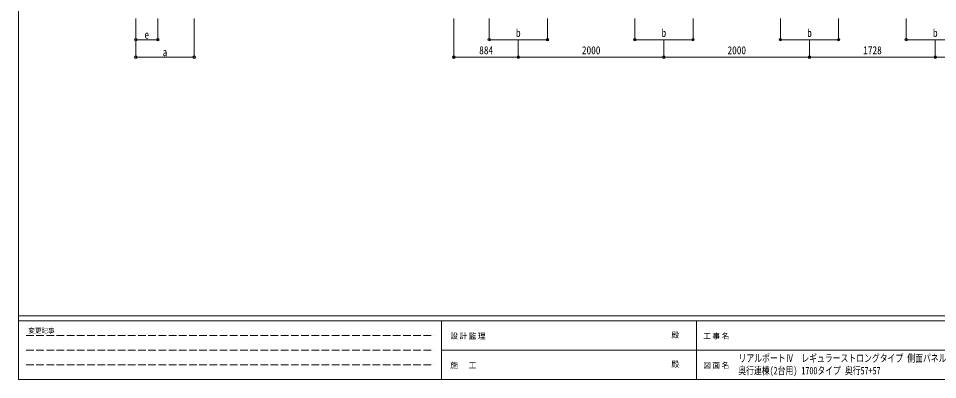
# Model space of a CAD drawing. Units: millimetres at full size. Extents: x -9783 to 9892, y -6828 to 6752.
# Drawn here: x -9783 to 2844, y -6828 to -1867 of the extents above; entities that cross this region are included whole.
import ezdxf
from ezdxf.enums import TextEntityAlignment as Align

# ---------------------------------------------------------------- set-up
doc = ezdxf.new("R2010")
doc.units = ezdxf.units.MM
doc.header["$LTSCALE"] = 35
doc.header["$PDMODE"] = 32
doc.header["$PDSIZE"] = 35
doc.linetypes.add('DASHED3', pattern=[4, 3, -1])
doc.layers.add('0-A_寸法', color=6, linetype='Continuous', lineweight=9)
doc.layers.add('F-0_240', color=7, linetype='Continuous', lineweight=9)
doc.styles.add('ＭＳ ゴシック', font='')
doc.styles.get('ＭＳ ゴシック').set_extended_font_data('MS Gothic')

msp = doc.modelspace()

# ---------------------------------------------------------------- linework, layer by layer
at = {"layer": '0-A_寸法'}
for p, q in [((-8169.1, -2399.85), (-8169.1, -1870.9)), ((-8169.1, -2159.87), (-8169.1, -1870.9)), ((-7868.85, -2159.87), (-7868.85, -1870.9)), ((-7369.1, -2399.85), (-7369.1, -1870.9)), ((-3800.27, -2399.85), (-3800.27, -1870.9)), ((-3316.27, -2159.87), (-3316.27, -1870.9)), ((-2516.27, -2159.87), (-2516.27, -1870.9)), ((-1316.27, -2159.87), (-1316.27, -1870.9)), ((-516.27, -2159.87), (-516.27, -1870.9)), ((683.73, -2159.87), (683.73, -1870.9)), ((1483.73, -2159.87), (1483.73, -1870.9)), ((2411.73, -2159.87), (2411.73, -1870.9)), ((-7868.85, -2159.87), (-8169.1, -2159.87)), ((-3316.27, -2159.87), (-2516.27, -2159.87)), ((-2916.27, -2399.85), (-2916.27, -2159.87)), ((-1316.27, -2159.87), (-516.27, -2159.87)), ((-916.27, -2399.85), (-916.27, -2159.87)), ((683.73, -2159.87), (1483.73, -2159.87)), ((1083.73, -2399.85), (1083.73, -2159.87)), ((3211.73, -2159.87), (2411.73, -2159.87)), ((2811.73, -2399.85), (2811.73, -2159.87)), ((-8169.1, -2399.85), (-7369.1, -2399.85)), ((-3800.27, -2399.85), (-2916.27, -2399.85)), ((-2916.27, -2399.85), (-916.27, -2399.85)), ((1083.73, -2399.85), (-916.27, -2399.85)), ((1083.73, -2399.85), (2811.73, -2399.85)), ((2811.73, -2399.85), (4811.73, -2399.85))]:
    msp.add_line(p, q, dxfattribs=at)
for p in [(-8169.1, -2159.87), (-7868.85, -2159.87), (-3316.27, -2159.87), (-2516.27, -2159.87), (-1316.27, -2159.87), (-516.27, -2159.87), (683.73, -2159.87), (1483.73, -2159.87), (2411.73, -2159.87), (-8169.1, -2399.85), (-7369.1, -2399.85), (-3800.27, -2399.85), (-2916.27, -2399.85), (-916.27, -2399.85), (1083.73, -2399.85), (2811.73, -2399.85)]:
    msp.add_point(p, dxfattribs=at)
at = {"layer": 'F-0_240', "color": 5}
for p, q in [((-9783.03, 6751.9), (-9783.03, -6828.1)), ((-9783.03, -5953.1), (9396.97, -5953.1)), ((-9783.03, -6023.1), (6285.75, -6023.1)), ((-3969.25, -6023.1), (-3969.25, -6828.1)), ((-469.25, -6023.1), (-469.25, -6828.1)), ((-3969.25, -6425.6), (3205.75, -6425.6)), ((-9783.03, -6828.1), (9396.97, -6828.1))]:
    msp.add_line(p, q, dxfattribs=at)
at = {"layer": 'F-0_240', "color": 4, "linetype": 'DASHED3'}
for p, q in [((-9678.03, -6224.35), (-4074.25, -6224.35)), ((-9678.03, -6425.6), (-4074.25, -6425.6)), ((-9678.03, -6626.85), (-4074.25, -6626.85))]:
    msp.add_line(p, q, dxfattribs=at)

# ---------------------------------------------------------------- texts
at = {"layer": '0-A_寸法', "color": 7, "style": 'ＭＳ ゴシック'}
for s, height, width, p in [('b', 110, 0.85, (-2947.77, -2154.87)), ('b', 110, 0.85, (-947.77, -2154.87)), ('b', 110, 0.85, (1052.23, -2154.87)), ('b', 110, 0.85, (2780.23, -2154.87)), ('e', 111.4, 0.8, (-8050.1, -2179.87)), ('884', 110, 0.85, (-3452.77, -2392.85)), ('2000', 110, 0.85, (-2042.27, -2392.85)), ('2000', 110, 0.85, (-42.27, -2392.85)), ('1728', 110, 0.85, (1821.73, -2392.85)), ('a', 111.4, 0.8, (-7800.1, -2419.85))]:
    msp.add_text(s, height=height, dxfattribs=dict(at, width=width)).set_placement(p, align=Align.BOTTOM_LEFT)
at = {"layer": 'F-0_240', "style": 'ＭＳ ゴシック'}
for s, height, p in [('変更記事', 64.15, (-9646.27, -6206.85)), ('殿', 76.98, (-814.24, -6276.85)), ('殿', 76.98, (-814.24, -6679.35))]:
    msp.add_text(s, height=height, dxfattribs=at).set_placement(p, align=Align.BOTTOM_LEFT)
at = {"layer": 'F-0_240', "style": 'ＭＳ ゴシック', "width": 0.75}
for s, p in [('リアルポートⅣ\u3000レギュラーストロングタイプ 側面パネル', (109.35, -6616.22)), ('奥行連棟(2台用) 1700タイプ 奥行57+57', (105.77, -6786.55))]:
    msp.add_text(s, height=102.6, dxfattribs=at).set_placement(p, align=Align.BOTTOM_LEFT)
at = {"layer": 'F-0_240', "char_height": 76.98, "attachment_point": 7, "style": 'ＭＳ ゴシック'}
for s, insert in [('\\T1.17;設計監理', (-3851.04, -6276.85)), ('\\T1.17;工事名', (-376.96, -6276.85)), ('\\T1.17;施\u3000工', (-3851.04, -6679.35)), ('\\T1.17;図面名', (-376.96, -6679.35))]:
    msp.add_mtext(s, dxfattribs=dict(at, insert=insert))

doc.saveas('drawing.dxf')
